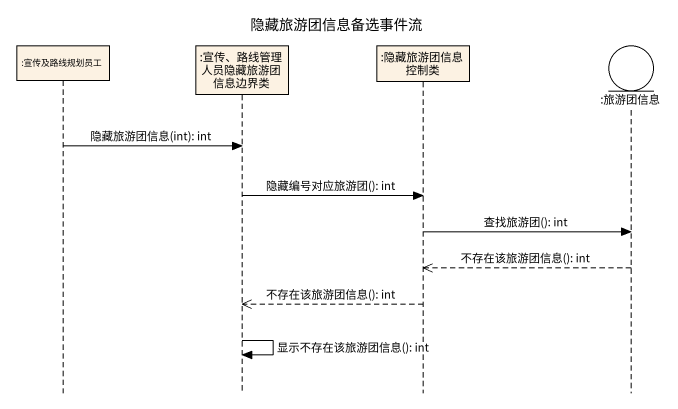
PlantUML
@startuml
title 隐藏旅游团信息备选事件流
hide footbox
participant ":宣传及路线规划员工" as 宣传及路线规划员工
participant ":宣传、路线管理人员隐藏旅游团信息边界类" as 宣传_路线管理人员隐藏旅游团信息边界类
participant ":隐藏旅游团信息控制类" as 隐藏旅游团信息控制类
entity ":旅游团信息" as 旅游团信息

宣传及路线规划员工 -> 宣传_路线管理人员隐藏旅游团信息边界类 : 隐藏旅游团信息(int): int
宣传_路线管理人员隐藏旅游团信息边界类 -> 隐藏旅游团信息控制类 : 隐藏编号对应旅游团(): int
隐藏旅游团信息控制类 -> 旅游团信息 : 查找旅游团(): int
旅游团信息 -->> 隐藏旅游团信息控制类 : 不存在该旅游团信息(): int
隐藏旅游团信息控制类 -->> 宣传_路线管理人员隐藏旅游团信息边界类 : 不存在该旅游团信息(): int
宣传_路线管理人员隐藏旅游团信息边界类 -> 宣传_路线管理人员隐藏旅游团信息边界类 : 显示不存在该旅游团信息(): int
@enduml
